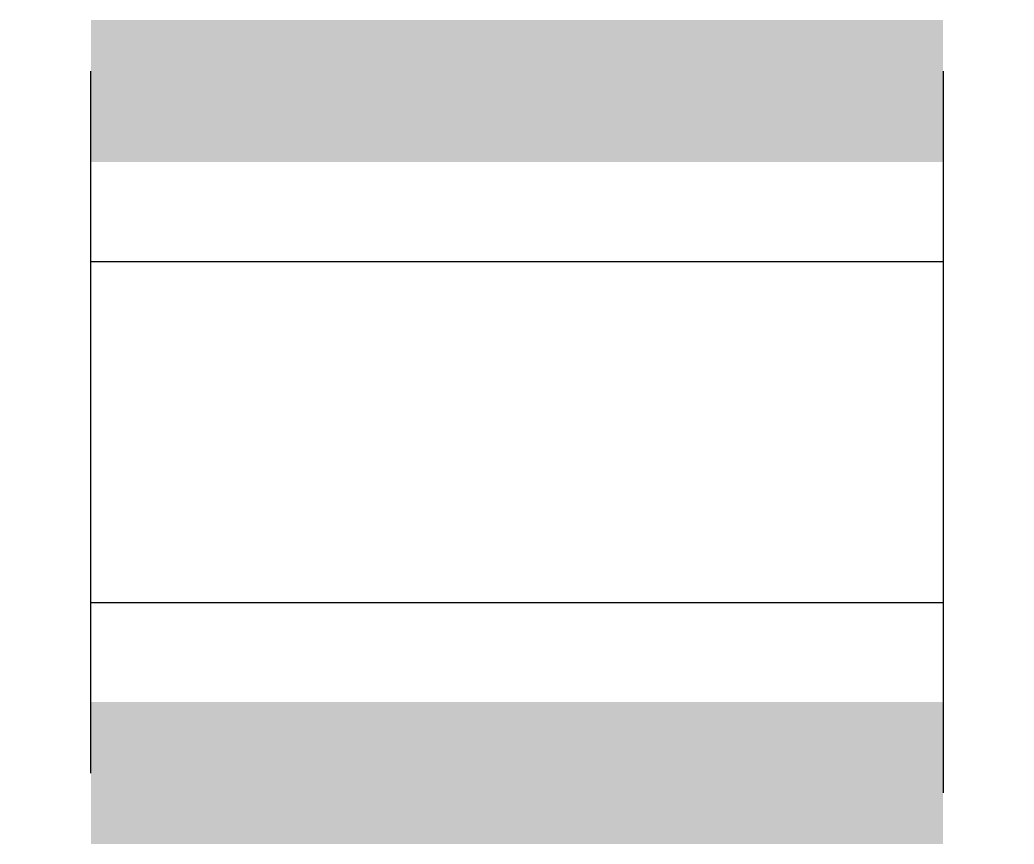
# Model space of a CAD drawing. Header units: millimetres. Extents: x -0.58 to 0.58, y -0.49 to 0.47.
import ezdxf

# ---------------------------------------------------------------- set-up
doc = ezdxf.new("R2010")
doc.units = ezdxf.units.MM

msp = doc.modelspace()

# ---------------------------------------------------------------- linework, layer by layer
for p, q in [((-0.5, -0.4117), (-0.5, 0.4117)), ((0.5, 0.4117), (0.5, -0.435)), ((-0.5, 0.1883), (0.5, 0.1883)), ((-0.5, -0.2117), (0.5, -0.2117))]:
    msp.add_line(p, q)
at = {"const_width": 0.1667}
for points in [[(-0.5, 0.3883), (0.5, 0.3883)], [(-0.5, -0.4117), (0.5, -0.4117)]]:
    msp.add_lwpolyline(points, dxfattribs=at)

doc.saveas('drawing.dxf')
